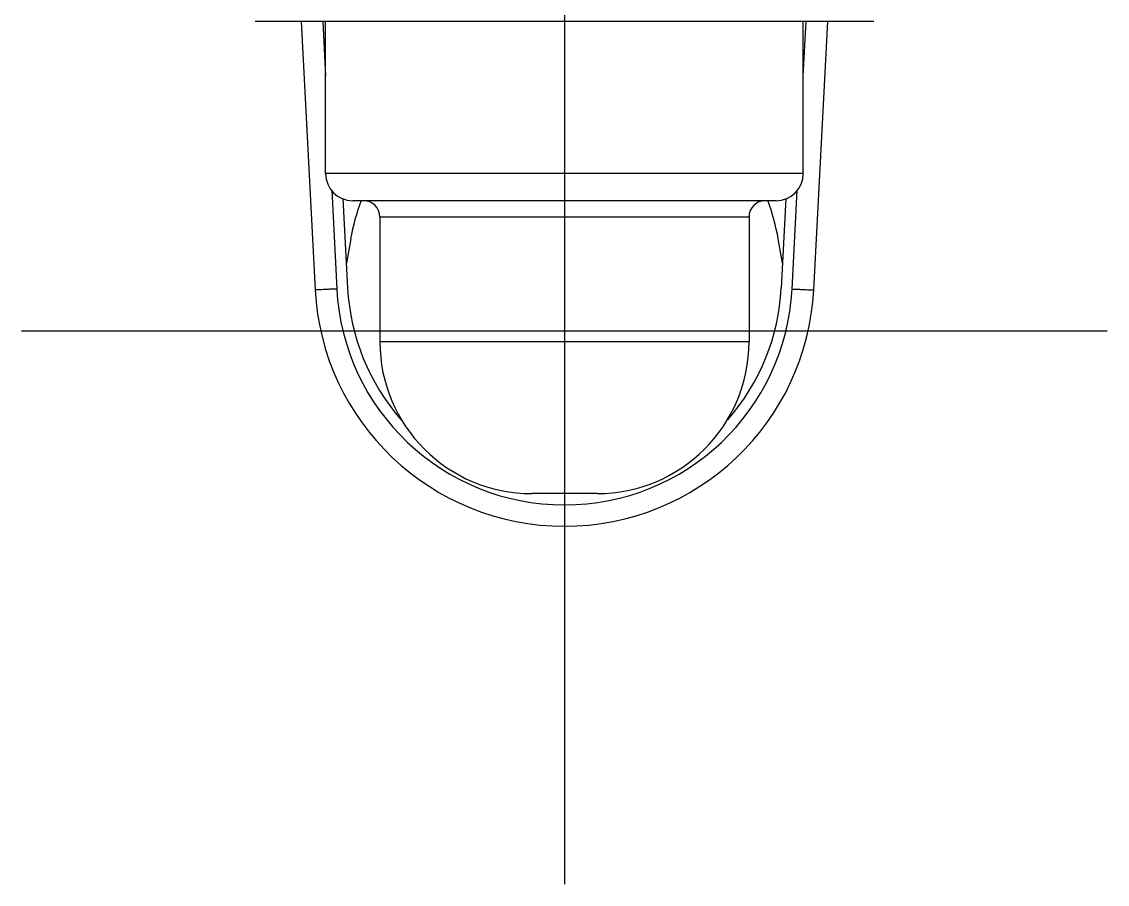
# Model space of a CAD drawing. Header units: millimetres. Extents: x -1538 to 3410, y -1646 to 2016.
# Drawn here: x 168.5 to 268.5, y -316.9 to -237.4 of the extents above; entities that cross this region are included whole.
import ezdxf

# ---------------------------------------------------------------- set-up
doc = ezdxf.new("R2010")
doc.units = ezdxf.units.MM
doc.header["$LTSCALE"] = 23.1
doc.layers.get('0').update_dxf_attribs({"linetype": 'CONTINUOUS'})

msp = doc.modelspace()

# ---------------------------------------------------------------- linework, layer by layer
at = {"color": 6}
for p, q in [((218.53, -216.94), (218.53, -316.94)), ((168.53, -265.94), (268.53, -265.94))]:
    msp.add_line(p, q, dxfattribs=at)
at = {"linetype": 'Continuous'}
for p, q in [((247.02, -237.44), (190.05, -237.44)), ((194.27, -237.44), (195.57, -262.15)), ((196.27, -237.44), (196.53, -242.45)), ((196.53, -251.44), (196.53, -237.44)), ((240.53, -251.44), (240.53, -237.44)), ((240.53, -242.45), (240.8, -237.44)), ((241.5, -262.15), (242.8, -237.44)), ((240.53, -251.44), (196.53, -251.44)), ((197.09, -252.98), (197.56, -262.08)), ((239.51, -262.08), (239.98, -252.98)), ((198.13, -253.75), (198.56, -261.99)), ((238.03, -253.94), (199.03, -253.94)), ((238.51, -261.99), (238.94, -253.75)), ((201.53, -255.44), (235.53, -255.44)), ((201.53, -255.44), (201.53, -266.94)), ((235.53, -255.44), (235.53, -266.94)), ((198.84, -257.47), (198.44, -259.71)), ((238.63, -259.71), (238.23, -257.47)), ((235.53, -266.94), (201.53, -266.94)), ((221.53, -280.94), (215.53, -280.94))]:
    msp.add_line(p, q, dxfattribs=at)
for centre, radius, start, end in [((199.03, -251.44), 2.5, 180, 270), ((238.03, -251.44), 2.5, 270, 360), ((218.53, -260.94), 20, 159.4741, 170), ((200.03, -255.44), 1.5, 0, 90), ((237.03, -255.44), 1.5, 90, 180), ((218.53, -260.94), 20, 10, 20.5259), ((218.53, -260.94), 20, 183, 221.2289), ((218.53, -260.94), 20, 318.7711, 357), ((218.53, -260.94), 23, 183, 357), ((218.53, -260.98), 21, 183, 357), ((215.53, -266.94), 14, 180, 270), ((221.53, -266.94), 14, 270, 360)]:
    msp.add_arc(centre, radius, start, end, dxfattribs=at)
for points in [[(197.56, -262.08), (197.43, -262.08), (197.18, -262.1), (196.81, -262.11), (196.47, -262.13), (196.21, -262.14), (196.02, -262.15), (195.91, -262.15), (195.81, -262.15), (195.72, -262.15), (195.66, -262.15), (195.61, -262.15), (195.59, -262.15), (195.58, -262.15), (195.57, -262.15), (195.57, -262.15), (195.57, -262.15)], [(239.51, -262.08), (239.64, -262.08), (239.89, -262.1), (240.26, -262.11), (240.6, -262.13), (240.86, -262.14), (241.04, -262.15), (241.16, -262.15), (241.26, -262.15), (241.34, -262.15), (241.41, -262.15), (241.45, -262.15), (241.48, -262.15), (241.49, -262.15), (241.5, -262.15), (241.5, -262.15), (241.5, -262.15)]]:
    msp.add_open_spline(points, degree=3, knots=[0, 0, 0, 0, 0.19484, 0.38254, 0.55529, 0.70668, 0.77256, 0.831, 0.88141, 0.92337, 0.95645, 0.98031, 0.98873, 0.9948, 0.99852, 1, 1, 1, 1], dxfattribs=at)

doc.saveas('drawing.dxf')
